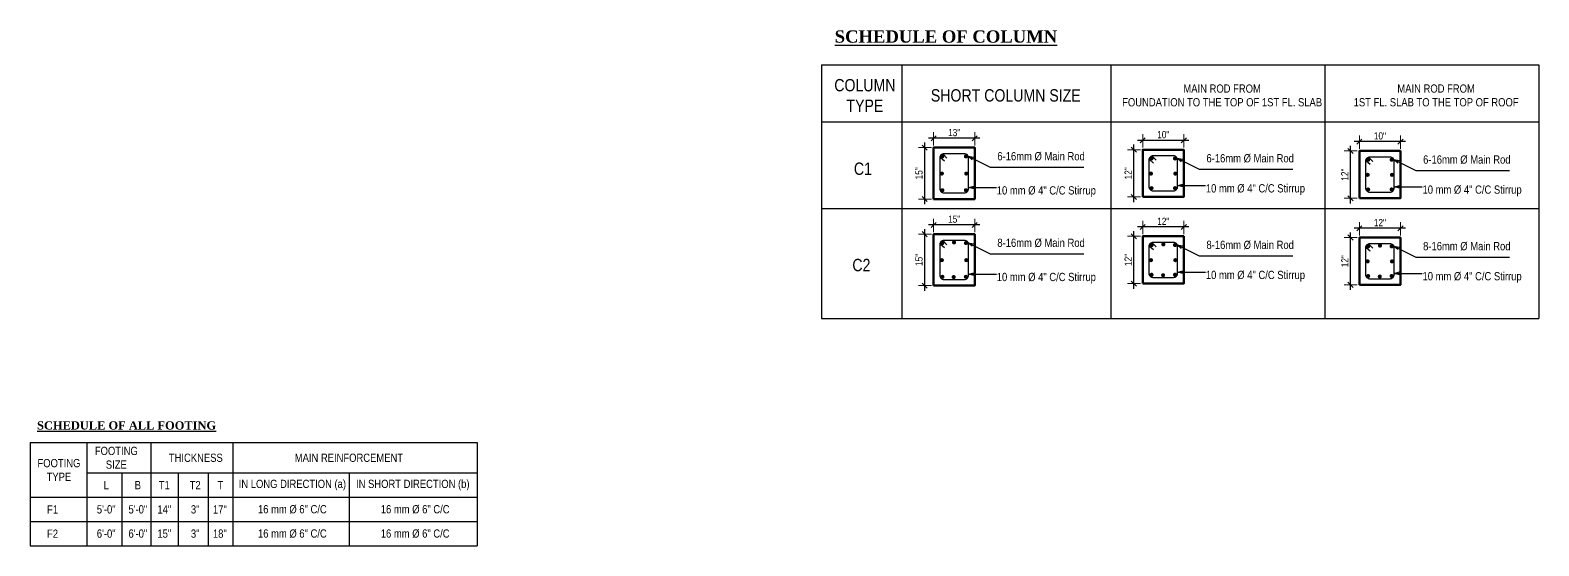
# Model space of a CAD drawing. Header units: inches. Extents: x -4010 to 92088, y -38563 to -1318.
# Drawn here: x 49180.7 to 49547.7, y -26421.2 to -26295.8 of the extents above; entities that cross this region are included whole.
import ezdxf

# ---------------------------------------------------------------- set-up
doc = ezdxf.new("R2010")
doc.units = ezdxf.units.IN
doc.header["$MEASUREMENT"] = 0
doc.header["$PDMODE"] = 99
doc.layers.add('Column', color=2, linetype='Continuous', lineweight=50)
doc.layers.add('DIM', color=7, linetype='Continuous', lineweight=15)
doc.layers.add('Rod', color=1, linetype='Continuous')
doc.layers.add('TEX', color=7, linetype='Continuous')
doc.styles.get("Standard").update_dxf_attribs({"font": 'ARIALN.TTF'})
doc.dimstyles.new('_20', dxfattribs={"dimscale": 0.25, "dimtxt": 7, "dimasz": 5, "dimexe": 6, "dimexo": 2, "dimgap": 2, "dimtad": 1, "dimdec": 1, "dimzin": 3, "dimdsep": 46, "dimlunit": 4, "dimtxsty": 'Standard', "dimblk": 'OBLIQUE', "dimcen": 0, "dimdle": 5, "dimclrt": 7, "dimazin": 0, "dimtfac": 0.0375, "dimtdec": 1, "dimtofl": 0, "dimtmove": 0, "dimatfit": 3, "dimldrblk": 'OPEN30', "dimfxl": 6, "dimtvp": 0.8, "dimtolj": 1, "dimtzin": 0, "dimlwe": -1, "dimarcsym": 0})

# ---------------------------------------------------------------- blocks, each defined once
blk = doc.blocks.new('_Oblique')
at = {"color": 0, "linetype": 'ByBlock', "lineweight": -2}
blk.add_line((-0.5, -0.5), (0.5, 0.5), dxfattribs=at)
blk = doc.blocks.new('*D974')
at = {"layer": 'Defpoints', "color": 0}
for p in [(49398.31, -26324.35), (49400.47, -26324.35), (49400.47, -26336.85)]:
    blk.add_point(p, dxfattribs=at)
at = {"layer": 'DIM', "color": 0}
for p, q in [((49399.97, -26324.35), (49396.81, -26324.35)), ((49399.97, -26336.85), (49396.81, -26336.85))]:
    blk.add_line(p, q, dxfattribs=at)
at = {"layer": 'DIM', "color": 0, "lineweight": -2}
blk.add_line((49398.31, -26338.1), (49398.31, -26323.1), dxfattribs=at)
at = {"layer": 'DIM', "color": 0, "lineweight": -2, "xscale": 1.25, "yscale": 1.25, "zscale": 1.25}
for p, rotation in [((49398.31, -26324.35), 90), ((49398.31, -26336.85), 270)]:
    blk.add_blockref('_Oblique', p, dxfattribs=dict(at, rotation=rotation))
at = {"layer": 'DIM', "color": 7, "insert": (49396.92, -26330.6), "char_height": 1.75, "attachment_point": 5, "rotation": 90}
blk.add_mtext('\\A1;15"', dxfattribs=at)
blk = doc.blocks.new('_Open30')
at = {"color": 0, "linetype": 'ByBlock', "lineweight": -2}
for p, q in [((-1, 0.27), (0, 0)), ((0, 0), (-1, -0.27)), ((0, 0), (-1, 0))]:
    blk.add_line(p, q, dxfattribs=at)
blk = doc.blocks.new('*D980')
at = {"layer": 'Defpoints', "color": 0}
for p in [(49400.47, -26322.09), (49400.47, -26324.35), (49410.47, -26324.35)]:
    blk.add_point(p, dxfattribs=at)
at = {"layer": 'DIM', "color": 0}
for p, q in [((49400.47, -26323.85), (49400.47, -26320.59)), ((49410.47, -26323.85), (49410.47, -26320.59))]:
    blk.add_line(p, q, dxfattribs=at)
at = {"layer": 'DIM', "color": 0, "lineweight": -2}
blk.add_line((49411.72, -26322.09), (49399.22, -26322.09), dxfattribs=at)
at = {"layer": 'DIM', "color": 0, "lineweight": -2, "xscale": 1.25, "yscale": 1.25, "zscale": 1.25, "rotation": 180}
blk.add_blockref('_Oblique', (49400.47, -26322.09), dxfattribs=at)
at = {"layer": 'DIM', "color": 0, "lineweight": -2, "xscale": 1.25, "yscale": 1.25, "zscale": 1.25}
blk.add_blockref('_Oblique', (49410.47, -26322.09), dxfattribs=at)
at = {"layer": 'DIM', "color": 7, "insert": (49405.47, -26320.7), "char_height": 1.75, "attachment_point": 5}
blk.add_mtext('\\A1;13"', dxfattribs=at)
blk = doc.blocks.new('*D975')
at = {"layer": 'Defpoints', "color": 0}
for p in [(49449.17, -26324.85), (49451.33, -26324.85), (49451.33, -26336.35)]:
    blk.add_point(p, dxfattribs=at)
at = {"layer": 'DIM', "color": 0, "lineweight": -2}
blk.add_line((49449.17, -26337.6), (49449.17, -26323.6), dxfattribs=at)
at = {"layer": 'DIM', "color": 0}
for p, q in [((49450.83, -26324.85), (49447.67, -26324.85)), ((49450.83, -26336.35), (49447.67, -26336.35))]:
    blk.add_line(p, q, dxfattribs=at)
at = {"layer": 'DIM', "color": 0, "lineweight": -2, "xscale": 1.25, "yscale": 1.25, "zscale": 1.25}
for p, rotation in [((49449.17, -26324.85), 90), ((49449.17, -26336.35), 270)]:
    blk.add_blockref('_Oblique', p, dxfattribs=dict(at, rotation=rotation))
at = {"layer": 'DIM', "color": 7, "insert": (49447.79, -26330.6), "char_height": 1.75, "attachment_point": 5, "rotation": 90}
blk.add_mtext('\\A1;12"', dxfattribs=at)
blk = doc.blocks.new('*D981')
at = {"layer": 'Defpoints', "color": 0}
for p in [(49451.33, -26322.59), (49451.33, -26324.85), (49461.33, -26324.85)]:
    blk.add_point(p, dxfattribs=at)
at = {"layer": 'DIM', "color": 0}
for p, q in [((49451.33, -26324.35), (49451.33, -26321.09)), ((49461.33, -26324.35), (49461.33, -26321.09))]:
    blk.add_line(p, q, dxfattribs=at)
at = {"layer": 'DIM', "color": 0, "lineweight": -2}
blk.add_line((49462.58, -26322.59), (49450.08, -26322.59), dxfattribs=at)
at = {"layer": 'DIM', "color": 0, "lineweight": -2, "xscale": 1.25, "yscale": 1.25, "zscale": 1.25, "rotation": 180}
blk.add_blockref('_Oblique', (49451.33, -26322.59), dxfattribs=at)
at = {"layer": 'DIM', "color": 0, "lineweight": -2, "xscale": 1.25, "yscale": 1.25, "zscale": 1.25}
blk.add_blockref('_Oblique', (49461.33, -26322.59), dxfattribs=at)
at = {"layer": 'DIM', "color": 7, "insert": (49456.33, -26321.2), "char_height": 1.75, "attachment_point": 5}
blk.add_mtext('\\A1;10"', dxfattribs=at)
blk = doc.blocks.new('*D976')
at = {"layer": 'Defpoints', "color": 0}
for p in [(49501.87, -26325.16), (49504.03, -26325.16), (49504.03, -26336.66)]:
    blk.add_point(p, dxfattribs=at)
at = {"layer": 'DIM', "color": 0, "lineweight": -2}
blk.add_line((49501.87, -26337.91), (49501.87, -26323.91), dxfattribs=at)
at = {"layer": 'DIM', "color": 0}
for p, q in [((49503.53, -26325.16), (49500.37, -26325.16)), ((49503.53, -26336.66), (49500.37, -26336.66))]:
    blk.add_line(p, q, dxfattribs=at)
at = {"layer": 'DIM', "color": 0, "lineweight": -2, "xscale": 1.25, "yscale": 1.25, "zscale": 1.25}
for p, rotation in [((49501.87, -26325.16), 90), ((49501.87, -26336.66), 270)]:
    blk.add_blockref('_Oblique', p, dxfattribs=dict(at, rotation=rotation))
at = {"layer": 'DIM', "color": 7, "insert": (49500.49, -26330.91), "char_height": 1.75, "attachment_point": 5, "rotation": 90}
blk.add_mtext('\\A1;12"', dxfattribs=at)
blk = doc.blocks.new('*D982')
at = {"layer": 'Defpoints', "color": 0}
for p in [(49504.03, -26322.9), (49504.03, -26325.16), (49514.03, -26325.16)]:
    blk.add_point(p, dxfattribs=at)
at = {"layer": 'DIM', "color": 0, "lineweight": -2}
blk.add_line((49515.28, -26322.9), (49502.78, -26322.9), dxfattribs=at)
at = {"layer": 'DIM', "color": 0}
for p, q in [((49504.03, -26324.66), (49504.03, -26321.4)), ((49514.03, -26324.66), (49514.03, -26321.4))]:
    blk.add_line(p, q, dxfattribs=at)
at = {"layer": 'DIM', "color": 0, "lineweight": -2, "xscale": 1.25, "yscale": 1.25, "zscale": 1.25, "rotation": 180}
blk.add_blockref('_Oblique', (49504.03, -26322.9), dxfattribs=at)
at = {"layer": 'DIM', "color": 0, "lineweight": -2, "xscale": 1.25, "yscale": 1.25, "zscale": 1.25}
blk.add_blockref('_Oblique', (49514.03, -26322.9), dxfattribs=at)
at = {"layer": 'DIM', "color": 7, "insert": (49509.03, -26321.51), "char_height": 1.75, "attachment_point": 5}
blk.add_mtext('\\A1;10"', dxfattribs=at)
blk = doc.blocks.new('*D977')
at = {"layer": 'Defpoints', "color": 0}
for p in [(49398.31, -26345.4), (49400.47, -26345.4), (49400.47, -26357.9)]:
    blk.add_point(p, dxfattribs=at)
at = {"layer": 'DIM', "color": 0}
for p, q in [((49399.97, -26345.4), (49396.81, -26345.4)), ((49399.97, -26357.9), (49396.81, -26357.9))]:
    blk.add_line(p, q, dxfattribs=at)
at = {"layer": 'DIM', "color": 0, "lineweight": -2}
blk.add_line((49398.31, -26359.15), (49398.31, -26344.15), dxfattribs=at)
at = {"layer": 'DIM', "color": 0, "lineweight": -2, "xscale": 1.25, "yscale": 1.25, "zscale": 1.25}
for p, rotation in [((49398.31, -26345.4), 90), ((49398.31, -26357.9), 270)]:
    blk.add_blockref('_Oblique', p, dxfattribs=dict(at, rotation=rotation))
at = {"layer": 'DIM', "color": 7, "insert": (49396.92, -26351.65), "char_height": 1.75, "attachment_point": 5, "rotation": 90}
blk.add_mtext('\\A1;15"', dxfattribs=at)
blk = doc.blocks.new('*D983')
at = {"layer": 'Defpoints', "color": 0}
for p in [(49400.47, -26343.14), (49400.47, -26345.4), (49410.47, -26345.4)]:
    blk.add_point(p, dxfattribs=at)
at = {"layer": 'DIM', "color": 0, "lineweight": -2}
blk.add_line((49411.72, -26343.14), (49399.22, -26343.14), dxfattribs=at)
at = {"layer": 'DIM', "color": 0}
for p, q in [((49400.47, -26344.9), (49400.47, -26341.64)), ((49410.47, -26344.9), (49410.47, -26341.64))]:
    blk.add_line(p, q, dxfattribs=at)
at = {"layer": 'DIM', "color": 0, "lineweight": -2, "xscale": 1.25, "yscale": 1.25, "zscale": 1.25, "rotation": 180}
blk.add_blockref('_Oblique', (49400.47, -26343.14), dxfattribs=at)
at = {"layer": 'DIM', "color": 0, "lineweight": -2, "xscale": 1.25, "yscale": 1.25, "zscale": 1.25}
blk.add_blockref('_Oblique', (49410.47, -26343.14), dxfattribs=at)
at = {"layer": 'DIM', "color": 7, "insert": (49405.47, -26341.75), "char_height": 1.75, "attachment_point": 5}
blk.add_mtext('\\A1;15"', dxfattribs=at)
blk = doc.blocks.new('*D978')
at = {"layer": 'Defpoints', "color": 0}
for p in [(49449.17, -26345.9), (49451.33, -26345.9), (49451.33, -26357.4)]:
    blk.add_point(p, dxfattribs=at)
at = {"layer": 'DIM', "color": 0}
for p, q in [((49450.83, -26345.9), (49447.67, -26345.9)), ((49450.83, -26357.4), (49447.67, -26357.4))]:
    blk.add_line(p, q, dxfattribs=at)
at = {"layer": 'DIM', "color": 0, "lineweight": -2}
blk.add_line((49449.17, -26358.65), (49449.17, -26344.65), dxfattribs=at)
at = {"layer": 'DIM', "color": 0, "lineweight": -2, "xscale": 1.25, "yscale": 1.25, "zscale": 1.25}
for p, rotation in [((49449.17, -26345.9), 90), ((49449.17, -26357.4), 270)]:
    blk.add_blockref('_Oblique', p, dxfattribs=dict(at, rotation=rotation))
at = {"layer": 'DIM', "color": 7, "insert": (49447.79, -26351.65), "char_height": 1.75, "attachment_point": 5, "rotation": 90}
blk.add_mtext('\\A1;12"', dxfattribs=at)
blk = doc.blocks.new('*D984')
at = {"layer": 'Defpoints', "color": 0}
for p in [(49451.33, -26343.64), (49451.33, -26345.9), (49461.33, -26345.9)]:
    blk.add_point(p, dxfattribs=at)
at = {"layer": 'DIM', "color": 0}
for p, q in [((49451.33, -26345.4), (49451.33, -26342.14)), ((49461.33, -26345.4), (49461.33, -26342.14))]:
    blk.add_line(p, q, dxfattribs=at)
at = {"layer": 'DIM', "color": 0, "lineweight": -2}
blk.add_line((49462.58, -26343.64), (49450.08, -26343.64), dxfattribs=at)
at = {"layer": 'DIM', "color": 0, "lineweight": -2, "xscale": 1.25, "yscale": 1.25, "zscale": 1.25, "rotation": 180}
blk.add_blockref('_Oblique', (49451.33, -26343.64), dxfattribs=at)
at = {"layer": 'DIM', "color": 0, "lineweight": -2, "xscale": 1.25, "yscale": 1.25, "zscale": 1.25}
blk.add_blockref('_Oblique', (49461.33, -26343.64), dxfattribs=at)
at = {"layer": 'DIM', "color": 7, "insert": (49456.33, -26342.26), "char_height": 1.75, "attachment_point": 5}
blk.add_mtext('\\A1;12"', dxfattribs=at)
blk = doc.blocks.new('*D979')
at = {"layer": 'Defpoints', "color": 0}
for p in [(49501.87, -26346.21), (49504.03, -26346.21), (49504.03, -26357.71)]:
    blk.add_point(p, dxfattribs=at)
at = {"layer": 'DIM', "color": 0}
for p, q in [((49503.53, -26346.21), (49500.37, -26346.21)), ((49503.53, -26357.71), (49500.37, -26357.71))]:
    blk.add_line(p, q, dxfattribs=at)
at = {"layer": 'DIM', "color": 0, "lineweight": -2}
blk.add_line((49501.87, -26358.96), (49501.87, -26344.96), dxfattribs=at)
at = {"layer": 'DIM', "color": 0, "lineweight": -2, "xscale": 1.25, "yscale": 1.25, "zscale": 1.25}
for p, rotation in [((49501.87, -26346.21), 90), ((49501.87, -26357.71), 270)]:
    blk.add_blockref('_Oblique', p, dxfattribs=dict(at, rotation=rotation))
at = {"layer": 'DIM', "color": 7, "insert": (49500.49, -26351.96), "char_height": 1.75, "attachment_point": 5, "rotation": 90}
blk.add_mtext('\\A1;12"', dxfattribs=at)
blk = doc.blocks.new('*D985')
at = {"layer": 'Defpoints', "color": 0}
for p in [(49504.03, -26343.95), (49504.03, -26346.21), (49514.03, -26346.21)]:
    blk.add_point(p, dxfattribs=at)
at = {"layer": 'DIM', "color": 0}
for p, q in [((49504.03, -26345.71), (49504.03, -26342.45)), ((49514.03, -26345.71), (49514.03, -26342.45))]:
    blk.add_line(p, q, dxfattribs=at)
at = {"layer": 'DIM', "color": 0, "lineweight": -2}
blk.add_line((49515.28, -26343.95), (49502.78, -26343.95), dxfattribs=at)
at = {"layer": 'DIM', "color": 0, "lineweight": -2, "xscale": 1.25, "yscale": 1.25, "zscale": 1.25, "rotation": 180}
blk.add_blockref('_Oblique', (49504.03, -26343.95), dxfattribs=at)
at = {"layer": 'DIM', "color": 0, "lineweight": -2, "xscale": 1.25, "yscale": 1.25, "zscale": 1.25}
blk.add_blockref('_Oblique', (49514.03, -26343.95), dxfattribs=at)
at = {"layer": 'DIM', "color": 7, "insert": (49509.03, -26342.58), "char_height": 1.75, "attachment_point": 5}
blk.add_mtext('\\A1;12"', dxfattribs=at)

msp = doc.modelspace()

# ---------------------------------------------------------------- hatches: boundary and pattern name
at = {"layer": 'Rod'}
for points in [[(49403.119, -26326.492, -1), (49402.119, -26326.492, -1)], [(49407.823, -26326.492, 1), (49408.823, -26326.492, 1)], [(49453.979, -26326.992, -1), (49452.979, -26326.992, -1)], [(49458.683, -26326.992, 1), (49459.683, -26326.992, 1)], [(49506.674, -26327.303, -1), (49505.674, -26327.303, -1)], [(49511.378, -26327.303, 1), (49512.378, -26327.303, 1)], [(49402.99, -26330.656, 1), (49401.99, -26330.656, 1)], [(49407.908, -26330.656, -1), (49408.908, -26330.656, -1)], [(49453.851, -26330.656, 1), (49452.851, -26330.656, 1)], [(49458.769, -26330.656, -1), (49459.769, -26330.656, -1)], [(49506.545, -26330.968, 1), (49505.545, -26330.968, 1)], [(49511.464, -26330.968, -1), (49512.464, -26330.968, -1)], [(49403.119, -26334.706, 1), (49402.119, -26334.706, 1)], [(49407.823, -26334.706, -1), (49408.823, -26334.706, -1)], [(49453.979, -26334.206, 1), (49452.979, -26334.206, 1)], [(49458.683, -26334.206, -1), (49459.683, -26334.206, -1)], [(49506.674, -26334.518, 1), (49505.674, -26334.518, 1)], [(49511.378, -26334.518, -1), (49512.378, -26334.518, -1)], [(49403.119, -26347.542, -1), (49402.119, -26347.542, -1)], [(49405.943, -26347.399, 1), (49404.943, -26347.399, 1)], [(49407.823, -26347.542, 1), (49408.823, -26347.542, 1)], [(49453.979, -26348.042, -1), (49452.979, -26348.042, -1)], [(49456.851, -26347.86, 1), (49455.851, -26347.86, 1)], [(49458.683, -26348.042, 1), (49459.683, -26348.042, 1)], [(49506.674, -26348.354, -1), (49505.674, -26348.354, -1)], [(49509.546, -26348.172, 1), (49508.546, -26348.172, 1)], [(49511.378, -26348.354, 1), (49512.378, -26348.354, 1)], [(49402.99, -26351.707, 1), (49401.99, -26351.707, 1)], [(49407.908, -26351.707, -1), (49408.908, -26351.707, -1)], [(49453.851, -26351.707, 1), (49452.851, -26351.707, 1)], [(49458.769, -26351.707, -1), (49459.769, -26351.707, -1)], [(49506.545, -26352.019, 1), (49505.545, -26352.019, 1)], [(49511.464, -26352.019, -1), (49512.464, -26352.019, -1)], [(49403.119, -26355.757, 1), (49402.119, -26355.757, 1)], [(49405.869, -26355.824, 1), (49404.869, -26355.824, 1)], [(49407.823, -26355.757, -1), (49408.823, -26355.757, -1)], [(49453.979, -26355.257, 1), (49452.979, -26355.257, 1)], [(49456.797, -26355.371, 1), (49455.797, -26355.371, 1)], [(49458.683, -26355.257, -1), (49459.683, -26355.257, -1)], [(49506.674, -26355.569, 1), (49505.674, -26355.569, 1)], [(49509.492, -26355.682, 1), (49508.492, -26355.682, 1)], [(49511.378, -26355.569, -1), (49512.378, -26355.569, -1)]]:
    msp.add_hatch(color=256, dxfattribs=at).paths.add_polyline_path(points)

# ---------------------------------------------------------------- linework, layer by layer
at = {"layer": 'Column'}
for points in [[(49400.471, -26336.849), (49410.471, -26336.849), (49410.471, -26324.349), (49400.471, -26324.349)], [(49451.331, -26336.349), (49461.331, -26336.349), (49461.331, -26324.849), (49451.331, -26324.849)], [(49504.026, -26336.66), (49514.026, -26336.66), (49514.026, -26325.16), (49504.026, -26325.16)], [(49400.471, -26357.9), (49410.471, -26357.9), (49410.471, -26345.4), (49400.471, -26345.4)], [(49451.331, -26357.4), (49461.331, -26357.4), (49461.331, -26345.9), (49451.331, -26345.9)], [(49504.026, -26357.711), (49514.026, -26357.711), (49514.026, -26346.211), (49504.026, -26346.211)]]:
    msp.add_lwpolyline(points, close=True, dxfattribs=at)
at = {"layer": 'Rod'}
for points in [[(49402.971, -26335.349), (49407.971, -26335.349, 0.4142136), (49408.971, -26334.349), (49408.971, -26326.849, 0.4142136), (49407.971, -26325.849), (49402.971, -26325.849, 0.4142136), (49401.971, -26326.849), (49401.971, -26334.349, 0.4142136)], [(49453.831, -26334.849), (49458.831, -26334.849, 0.4142136), (49459.831, -26333.849), (49459.831, -26327.349, 0.4142136), (49458.831, -26326.349), (49453.831, -26326.349, 0.4142136), (49452.831, -26327.349), (49452.831, -26333.849, 0.4142136)], [(49506.526, -26335.16), (49511.526, -26335.16, 0.4142136), (49512.526, -26334.16), (49512.526, -26327.66, 0.4142136), (49511.526, -26326.66), (49506.526, -26326.66, 0.4142136), (49505.526, -26327.66), (49505.526, -26334.16, 0.4142136)], [(49402.971, -26356.4), (49407.971, -26356.4, 0.4142136), (49408.971, -26355.4), (49408.971, -26347.9, 0.4142136), (49407.971, -26346.9), (49402.971, -26346.9, 0.4142136), (49401.971, -26347.9), (49401.971, -26355.4, 0.4142136)], [(49453.831, -26355.9), (49458.831, -26355.9, 0.4142136), (49459.831, -26354.9), (49459.831, -26348.4, 0.4142136), (49458.831, -26347.4), (49453.831, -26347.4, 0.4142136), (49452.831, -26348.4), (49452.831, -26354.9, 0.4142136)], [(49506.526, -26356.211), (49511.526, -26356.211, 0.4142136), (49512.526, -26355.211), (49512.526, -26348.711, 0.4142136), (49511.526, -26347.711), (49506.526, -26347.711, 0.4142136), (49505.526, -26348.711), (49505.526, -26355.211, 0.4142136)]]:
    msp.add_lwpolyline(points, format="xyb", close=True, dxfattribs=at)
for points in [[(49402.132, -26326.342, 0.2624441), (49402.152, -26326.744), (49403.101, -26327.589)], [(49402.62, -26325.916, -0.3032581), (49402.967, -26326.105), (49403.718, -26326.897)], [(49452.992, -26326.842, 0.2624441), (49453.013, -26327.244), (49453.962, -26328.089)], [(49453.481, -26326.416, -0.3032581), (49453.827, -26326.605), (49454.578, -26327.397)], [(49505.687, -26327.153, 0.2624441), (49505.708, -26327.555), (49506.657, -26328.4)], [(49506.176, -26326.727, -0.3032581), (49506.522, -26326.917), (49507.273, -26327.708)], [(49402.132, -26347.392, 0.2624441), (49402.152, -26347.795), (49403.101, -26348.64)], [(49402.62, -26346.967, -0.3032581), (49402.967, -26347.156), (49403.718, -26347.948)], [(49452.992, -26347.892, 0.2624441), (49453.013, -26348.295), (49453.962, -26349.14)], [(49453.481, -26347.467, -0.3032581), (49453.827, -26347.656), (49454.578, -26348.448)], [(49505.687, -26348.204, 0.2624441), (49505.708, -26348.606), (49506.657, -26349.451)], [(49506.176, -26347.778, -0.3032581), (49506.522, -26347.968), (49507.273, -26348.759)]]:
    msp.add_lwpolyline(points, format="xyb", dxfattribs=at)
at = {"layer": 'TEX'}
for p, q in [((49373.233, -26304.231), (49495.633, -26304.231)), ((49373.233, -26304.231), (49373.233, -26318.1)), ((49392.726, -26304.231), (49392.726, -26318.1)), ((49425.28, -26304.231), (49547.68, -26304.231)), ((49443.586, -26304.231), (49443.586, -26318.1)), ((49495.633, -26304.231), (49495.633, -26318.1)), ((49495.633, -26304.231), (49495.633, -26318.1)), ((49547.68, -26304.231), (49547.68, -26318.1)), ((49547.68, -26304.231), (49547.68, -26318.1)), ((49547.68, -26304.231), (49547.68, -26318.1)), ((49373.233, -26318.1), (49495.633, -26318.1)), ((49373.233, -26318.1), (49495.633, -26318.1)), ((49373.233, -26318.1), (49373.233, -26365.873)), ((49392.726, -26318.1), (49392.726, -26365.873)), ((49425.28, -26318.1), (49547.68, -26318.1)), ((49425.28, -26318.1), (49547.68, -26318.1)), ((49443.586, -26318.1), (49443.586, -26365.873)), ((49495.633, -26318.1), (49495.633, -26365.873)), ((49495.633, -26318.1), (49495.633, -26365.873)), ((49547.68, -26318.1), (49547.68, -26365.873)), ((49547.68, -26318.1), (49547.68, -26365.873)), ((49547.68, -26318.1), (49547.68, -26365.873)), ((49373.233, -26339.151), (49495.633, -26339.151)), ((49373.233, -26339.151), (49495.633, -26339.151)), ((49425.28, -26339.151), (49547.68, -26339.151)), ((49425.28, -26339.151), (49547.68, -26339.151)), ((49373.233, -26344.822), (49373.233, -26365.873)), ((49392.726, -26344.822), (49392.726, -26365.873)), ((49443.586, -26344.822), (49443.586, -26365.873)), ((49495.633, -26344.822), (49495.633, -26365.873)), ((49547.68, -26344.822), (49547.68, -26365.873)), ((49373.233, -26365.873), (49495.633, -26365.873)), ((49373.233, -26365.873), (49495.633, -26365.873)), ((49373.233, -26365.873), (49495.633, -26365.873)), ((49425.28, -26365.873), (49547.68, -26365.873)), ((49425.28, -26365.873), (49547.68, -26365.873)), ((49425.28, -26365.873), (49547.68, -26365.873)), ((49180.733, -26396.075), (49194.535, -26396.075)), ((49180.733, -26396.075), (49180.733, -26403.442)), ((49194.535, -26396.075), (49203.016, -26396.075)), ((49194.535, -26396.075), (49194.535, -26403.442)), ((49203.016, -26396.075), (49210.044, -26396.075)), ((49210.044, -26396.075), (49216.758, -26396.075)), ((49210.044, -26396.075), (49210.044, -26403.442)), ((49216.758, -26396.075), (49224.006, -26396.075)), ((49224.006, -26396.075), (49230.053, -26396.075)), ((49230.053, -26396.075), (49258.344, -26396.075)), ((49230.053, -26396.075), (49230.053, -26403.442)), ((49258.344, -26396.075), (49289.465, -26396.075)), ((49289.465, -26396.075), (49289.465, -26403.442)), ((49180.733, -26403.442), (49180.733, -26409.344)), ((49194.535, -26403.442), (49203.016, -26403.442)), ((49194.535, -26403.442), (49194.535, -26409.344)), ((49203.016, -26403.442), (49210.044, -26403.442)), ((49203.016, -26403.442), (49203.016, -26409.344)), ((49210.044, -26403.442), (49216.758, -26403.442)), ((49210.044, -26403.442), (49210.044, -26409.344)), ((49216.758, -26403.442), (49224.006, -26403.442)), ((49216.758, -26403.442), (49216.758, -26409.344)), ((49224.006, -26403.442), (49230.053, -26403.442)), ((49224.006, -26403.442), (49224.006, -26409.344)), ((49230.053, -26403.442), (49258.344, -26403.442)), ((49230.053, -26403.442), (49230.053, -26409.344)), ((49258.344, -26403.442), (49289.465, -26403.442)), ((49258.344, -26403.442), (49258.344, -26409.344)), ((49289.465, -26403.442), (49289.465, -26409.344)), ((49180.733, -26409.344), (49194.535, -26409.344)), ((49180.733, -26409.344), (49180.733, -26415.247)), ((49194.535, -26409.344), (49203.016, -26409.344)), ((49194.535, -26409.344), (49194.535, -26415.247)), ((49203.016, -26409.344), (49210.044, -26409.344)), ((49203.016, -26409.344), (49203.016, -26415.247)), ((49210.044, -26409.344), (49216.758, -26409.344)), ((49210.044, -26409.344), (49210.044, -26415.247)), ((49216.758, -26409.344), (49224.006, -26409.344)), ((49216.758, -26409.344), (49216.758, -26415.247)), ((49224.006, -26409.344), (49230.053, -26409.344)), ((49224.006, -26409.344), (49224.006, -26415.247)), ((49230.053, -26409.344), (49258.344, -26409.344)), ((49230.053, -26409.344), (49230.053, -26415.247)), ((49258.344, -26409.344), (49289.465, -26409.344)), ((49258.344, -26409.344), (49258.344, -26415.247)), ((49289.465, -26409.344), (49289.465, -26415.247)), ((49180.733, -26415.247), (49194.535, -26415.247)), ((49180.733, -26415.247), (49180.733, -26421.15)), ((49194.535, -26415.247), (49203.016, -26415.247)), ((49194.535, -26415.247), (49194.535, -26421.15)), ((49194.535, -26415.247), (49194.535, -26421.15)), ((49194.535, -26415.247), (49194.535, -26421.15)), ((49203.016, -26415.247), (49210.044, -26415.247)), ((49203.016, -26415.247), (49203.016, -26421.15)), ((49203.016, -26415.247), (49203.016, -26421.15)), ((49203.016, -26415.247), (49203.016, -26421.15)), ((49210.044, -26415.247), (49216.758, -26415.247)), ((49210.044, -26415.247), (49210.044, -26421.15)), ((49210.044, -26415.247), (49210.044, -26421.15)), ((49210.044, -26415.247), (49210.044, -26421.15)), ((49216.758, -26415.247), (49224.006, -26415.247)), ((49216.758, -26415.247), (49216.758, -26421.15)), ((49216.758, -26415.247), (49216.758, -26421.15)), ((49216.758, -26415.247), (49216.758, -26421.15)), ((49224.006, -26415.247), (49230.053, -26415.247)), ((49224.006, -26415.247), (49224.006, -26421.15)), ((49224.006, -26415.247), (49224.006, -26421.15)), ((49224.006, -26415.247), (49224.006, -26421.15)), ((49230.053, -26415.247), (49258.344, -26415.247)), ((49230.053, -26415.247), (49230.053, -26421.15)), ((49230.053, -26415.247), (49230.053, -26421.15)), ((49230.053, -26415.247), (49230.053, -26421.15)), ((49258.344, -26415.247), (49289.465, -26415.247)), ((49258.344, -26415.247), (49258.344, -26421.15)), ((49258.344, -26415.247), (49258.344, -26421.15)), ((49258.344, -26415.247), (49258.344, -26421.15)), ((49289.465, -26415.247), (49289.465, -26421.15)), ((49289.465, -26415.247), (49289.465, -26421.15)), ((49180.733, -26419.563), (49180.733, -26421.15)), ((49180.733, -26421.15), (49194.535, -26421.15)), ((49194.535, -26421.15), (49203.016, -26421.15)), ((49203.016, -26421.15), (49210.044, -26421.15)), ((49210.044, -26421.15), (49216.758, -26421.15)), ((49216.758, -26421.15), (49224.006, -26421.15)), ((49224.006, -26421.15), (49230.053, -26421.15)), ((49230.053, -26421.15), (49258.344, -26421.15)), ((49258.344, -26421.15), (49289.465, -26421.15))]:
    msp.add_line(p, q, dxfattribs=at)

# ---------------------------------------------------------------- texts
for s, insert, char_height, width, attachment_point in [('{\\fTimes New Roman|b1|i0|c0|p18;\\LSCHEDULE OF COLUMN}', (49376.416, -26295.835), 3, 53.91448, 1), ('COLUMN \\PTYPE', (49383.762, -26311.669), 3, 13.0958, 5), ('SHORT COLUMN SIZE', (49418.03, -26311.669), 3, 57.9349, 5), ('MAIN ROD FROM\\PFOUNDATION TO THE TOP OF 1ST FL. SLAB', (49470.649, -26311.669), 2, 57.9349, 5), ('MAIN ROD FROM\\P1ST FL. SLAB TO THE TOP OF ROOF', (49522.696, -26311.669), 2, 57.9349, 5), ('{\\H2.778x;C1}', (49383.272, -26329.498), 1.08, 37.64891, 5), ('6-16mm Ø Main Rod', (49415.983, -26325.434), 2, 29.41889, 1), ('6-16mm Ø Main Rod', (49466.843, -26325.934), 2, 29.41889, 1), ('6-16mm Ø Main Rod', (49519.538, -26326.246), 2, 29.41889, 1), ('10 mm Ø 4" C/C Stirrup', (49415.837, -26333.744), 2, 38.12995, 1), ('10 mm Ø 4" C/C Stirrup', (49466.698, -26333.244), 2, 38.12995, 1), ('10 mm Ø 4" C/C Stirrup', (49519.393, -26333.556), 2, 38.12995, 1), ('8-16mm Ø Main Rod', (49415.983, -26346.485), 2, 29.41889, 1), ('8-16mm Ø Main Rod', (49466.843, -26346.985), 2, 29.41889, 1), ('8-16mm Ø Main Rod', (49519.538, -26347.297), 2, 29.41889, 1), ('{\\H2.778x;C2}', (49382.911, -26352.916), 1.08, 37.64891, 5), ('10 mm Ø 4" C/C Stirrup', (49415.837, -26354.795), 2, 38.12995, 1), ('10 mm Ø 4" C/C Stirrup', (49466.698, -26354.295), 2, 38.12995, 1), ('10 mm Ø 4" C/C Stirrup', (49519.393, -26354.607), 2, 38.12995, 1), ('{\\fTimes New Roman|b1|i0|c0|p18;\\LSCHEDULE OF ALL FOOTING}', (49182.406, -26390.882), 2, 72.7601, 1), ('FOOTING \\PSIZE', (49201.684, -26399.758), 2, 30.87337, 5), ('FOOTING \\PTYPE', (49187.729, -26402.71), 2, 23.53059, 5), ('THICKNESS', (49221.018, -26399.758), 2, 44.51414, 5), ('MAIN REINFORCEMENT', (49258.255, -26399.758), 2, 69.83697, 5), ('{\\H1.8519x;L}', (49199.227, -26406.393), 1.08, 19.20441, 5), ('{\\H1.8519x;B}', (49206.925, -26406.393), 1.08, 14.79942, 5), ('{\\H1.8519x;T1}', (49213.367, -26406.393), 1.08, 17.63726, 5), ('T2', (49220.867, -26406.393), 2, 20.4277, 5), ('T', (49226.993, -26406.393), 2, 18.90929, 5), ('IN LONG DIRECTION (a)', (49244.505, -26406.393), 2, 38.66336, 5), ('IN SHORT DIRECTION (b)', (49273.793, -26406.393), 2, 36.42462, 5), ('{\\H1.8519x;F1}', (49186.174, -26412.296), 1.08, 26.6392, 5), ('{\\H1.852x;5\'-0"}', (49199.227, -26412.296), 1.08, 19.20441, 5), ('{\\H1.852x;5\'-0"}', (49206.925, -26412.296), 1.08, 14.79942, 5), ('{\\H1.852x;14"}', (49213.367, -26412.296), 1.08, 17.63726, 5), ('{\\H1.852x;3"}', (49220.867, -26412.296), 1.08, 20.4277, 5), ('{\\H1.852x;17"}', (49226.87, -26412.296), 1.08, 18.90929, 5), ('16 mm %%C 6" C/C', (49244.505, -26412.296), 2, 38.66336, 5), ('16 mm %%C 6" C/C', (49274.377, -26412.296), 2, 37.5933, 5), ('{\\H1.852x;F2}', (49186.174, -26418.199), 1.08, 26.6392, 5), ('{\\H1.852x;6\'-0"}', (49199.227, -26418.199), 1.08, 19.20441, 5), ('{\\H1.852x;6\'-0"}', (49206.925, -26418.199), 1.08, 14.79942, 5), ('{\\H1.852x;15"}', (49213.367, -26418.199), 1.08, 17.63726, 5), ('{\\H1.852x;3"}', (49220.867, -26418.199), 1.08, 20.4277, 5), ('{\\H1.852x;18"}', (49226.87, -26418.199), 1.08, 18.90929, 5), ('16 mm %%C 6" C/C', (49244.505, -26418.199), 2, 38.66336, 5), ('16 mm %%C 6" C/C', (49274.377, -26418.199), 2, 37.5933, 5)]:
    msp.add_mtext(s, dxfattribs=dict(at, insert=insert, char_height=char_height, width=width, attachment_point=attachment_point))

# ---------------------------------------------------------------- dimensions: what is measured, and where the dimension line sits
at = {"layer": 'DIM'}
for base, p1, p2, text, picture, middle in [((49400.471, -26322.093), (49410.471, -26324.349), (49400.471, -26324.349), '13"', '*D980', (49405.471, -26320.699)), ((49451.331, -26322.593), (49461.331, -26324.849), (49451.331, -26324.849), '10"', '*D981', (49456.331, -26321.199)), ((49504.026, -26322.904), (49514.026, -26325.16), (49504.026, -26325.16), '10"', '*D982', (49509.026, -26321.51)), ((49400.471, -26343.143), (49410.471, -26345.4), (49400.471, -26345.4), '15"', '*D983', (49405.471, -26341.75)), ((49451.331, -26343.643), (49461.331, -26345.9), (49451.331, -26345.9), '12"', '*D984', (49456.331, -26342.265)), ((49504.026, -26343.955), (49514.026, -26346.211), (49504.026, -26346.211), '12"', '*D985', (49509.026, -26342.576))]:
    dim = msp.add_linear_dim(base=base, p1=p1, p2=p2, text=text, dimstyle='_20', dxfattribs=at)
    dim.commit()
    dim.dimension.update_dxf_attribs({"geometry": picture, "text_midpoint": middle})
for base, p1, p2, text, picture, middle in [((49398.312, -26324.349), (49400.471, -26336.849), (49400.471, -26324.349), '15"', '*D974', (49398.312, -26330.599)), ((49449.172, -26324.849), (49451.331, -26336.349), (49451.331, -26324.849), '12"', '*D975', (49449.172, -26330.599)), ((49501.867, -26325.16), (49504.026, -26336.66), (49504.026, -26325.16), '12"', '*D976', (49501.867, -26330.91)), ((49398.312, -26345.4), (49400.471, -26357.9), (49400.471, -26345.4), '15"', '*D977', (49398.312, -26351.65)), ((49449.172, -26345.9), (49451.331, -26357.4), (49451.331, -26345.9), '12"', '*D978', (49449.172, -26351.65)), ((49501.867, -26346.211), (49504.026, -26357.711), (49504.026, -26346.211), '12"', '*D979', (49501.867, -26351.961))]:
    dim = msp.add_linear_dim(base=base, p1=p1, p2=p2, angle=90, text=text, dimstyle='_20', dxfattribs=at)
    dim.commit()
    dim.dimension.update_dxf_attribs({"geometry": picture, "text_midpoint": middle, "dimtype": 160})

# ---------------------------------------------------------------- leaders
at = {"layer": 'DIM', "annotation_type": 0, "has_hookline": 1, "hookline_direction": 0}
for points, text_width in [([(49408.881, -26326.434), (49414.233, -26329.089), (49415.483, -26329.089)], 21.015), ([(49459.741, -26326.934), (49465.093, -26329.589), (49466.343, -26329.589)], 21.015), ([(49512.436, -26327.246), (49517.788, -26329.9), (49519.038, -26329.9)], 21.015), ([(49408.881, -26347.485), (49414.233, -26350.139), (49415.483, -26350.139)], 21.005), ([(49459.741, -26347.985), (49465.093, -26350.639), (49466.343, -26350.639)], 21.005), ([(49512.436, -26348.297), (49517.788, -26350.951), (49519.038, -26350.951)], 21.005)]:
    msp.add_leader(points, dimstyle='_20', dxfattribs=dict(at, text_width=text_width))
at = {"layer": 'DIM'}
for points in [[(49408.971, -26334.06), (49415.747, -26334.06)], [(49459.831, -26333.56), (49466.608, -26333.56)], [(49512.526, -26333.871), (49519.303, -26333.871)], [(49408.971, -26355.111), (49415.747, -26355.111)], [(49459.831, -26354.611), (49466.608, -26354.611)], [(49512.526, -26354.922), (49519.303, -26354.922)]]:
    msp.add_leader(points, dimstyle='_20', dxfattribs=at)

doc.saveas('drawing.dxf')
